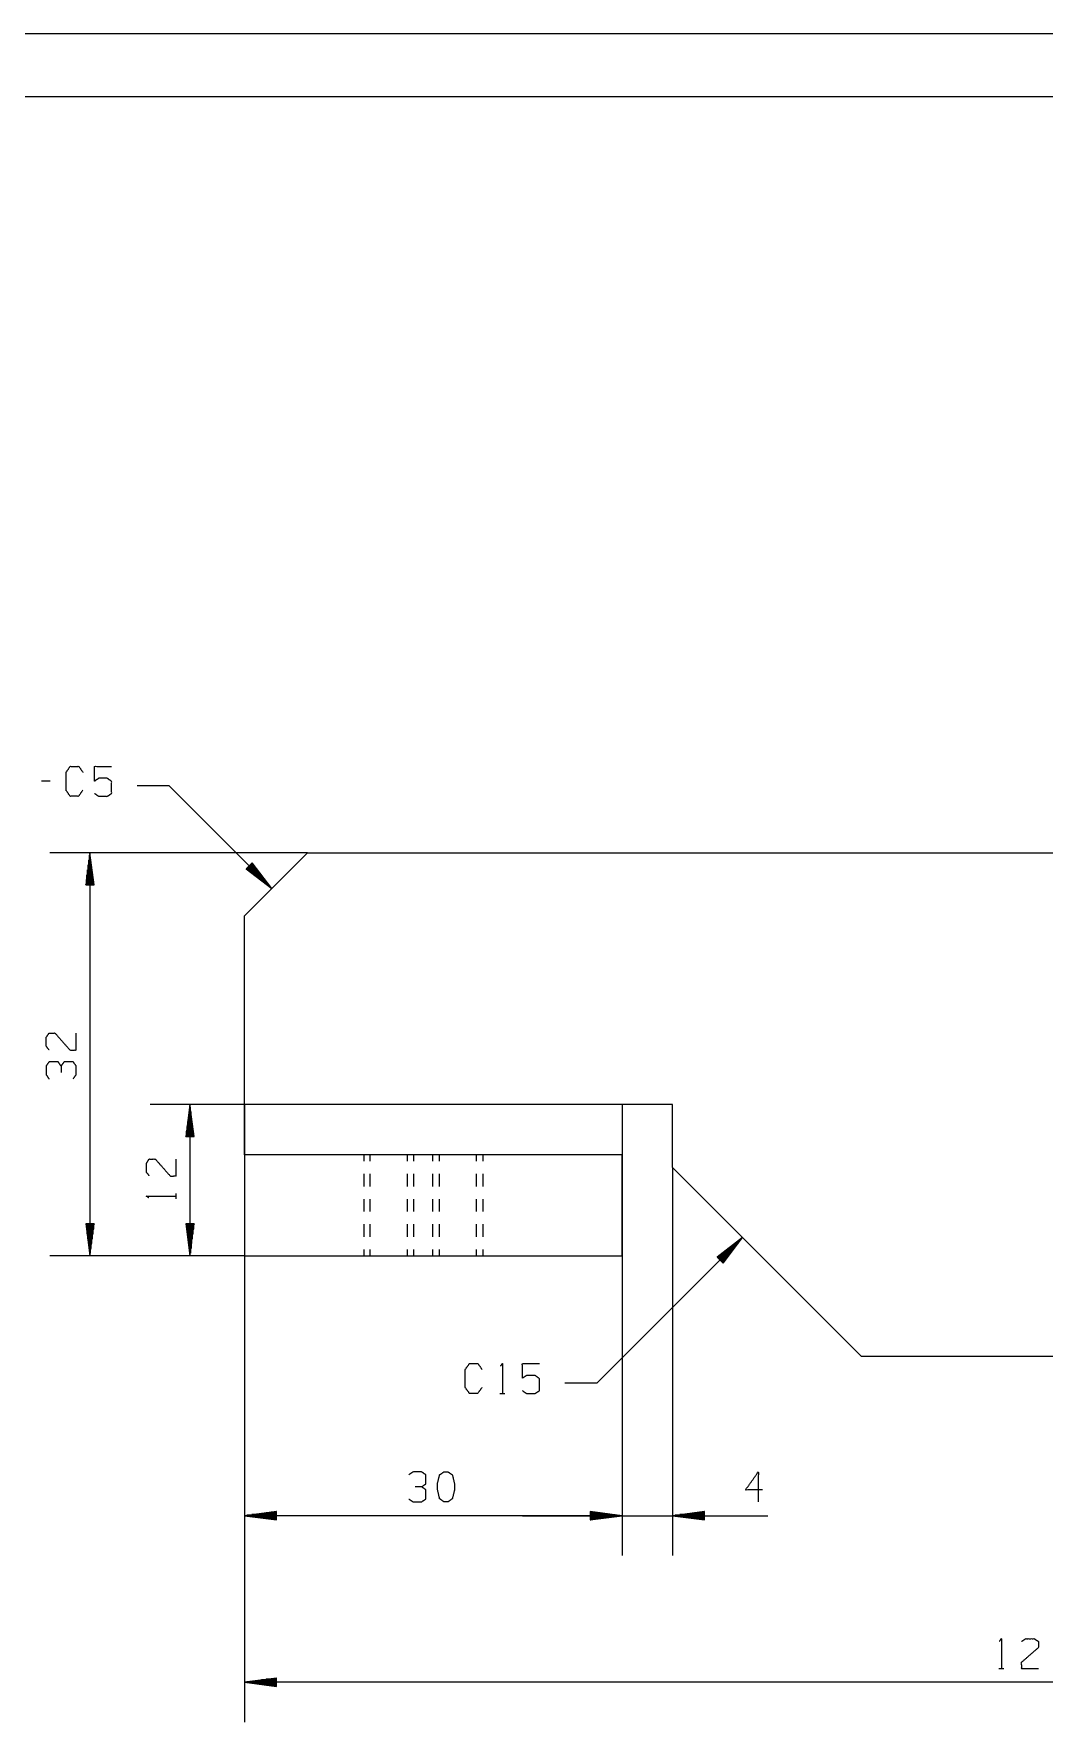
# Model space of a CAD drawing. Header units: millimetres. Extents: x 0 to 420, y 0 to 297.
# Drawn here: x 183.9 to 264.1, y 162.9 to 297 of the extents above; entities that cross this region are included whole.
import ezdxf

# ---------------------------------------------------------------- set-up
doc = ezdxf.new("R2010")
doc.units = ezdxf.units.MM
doc.layers.add('1', color=7, linetype='Continuous', true_color=0xffffff)

msp = doc.modelspace()

# ---------------------------------------------------------------- linework, layer by layer
at = {"layer": '1', "color": 132, "linetype": 'Continuous', "lineweight": 18}
for p, q in [((420, 297), (0, 297)), ((415, 292), (25, 292))]:
    msp.add_line(p, q, dxfattribs=at)
at = {"layer": '1', "color": 95, "linetype": 'Continuous', "lineweight": 18}
for p, q in [((185.19, 237.63), (184.52, 237.63)), ((195.21, 204.46), (195.21, 204.88)), ((220.89, 189), (221.31, 189)), ((260.51, 167.15), (260.93, 167.15))]:
    msp.add_line(p, q, dxfattribs=at)
at = {"layer": '1', "color": 13, "linetype": 'Continuous', "lineweight": 18}
for p, q in [((194.64, 237.25), (192.1, 237.25)), ((194.64, 237.25), (202.79, 229.1)), ((205.62, 231.94), (185.17, 231.94)), ((188.35, 231.94), (188.02, 229.4)), ((188.22, 229.4), (188.22, 230.98)), ((188.27, 229.4), (188.27, 231.36)), ((188.32, 229.4), (188.32, 231.75)), ((188.68, 229.4), (188.35, 231.94)), ((188.35, 231.94), (188.35, 199.94)), ((188.38, 229.4), (188.38, 231.75)), ((188.43, 229.4), (188.43, 231.36)), ((188.48, 229.4), (188.48, 230.98)), ((201.23, 231.14), (200.76, 230.66)), ((200.79, 230.7), (201.09, 230.41)), ((200.83, 230.74), (201.4, 230.17)), ((200.87, 230.77), (201.71, 229.93)), ((200.9, 230.81), (202.02, 229.7)), ((200.94, 230.85), (202.32, 229.46)), ((200.97, 230.88), (202.63, 229.22)), ((201.01, 230.92), (202.67, 229.26)), ((201.05, 230.95), (202.43, 229.57)), ((201.08, 230.99), (202.2, 229.88)), ((201.12, 231.03), (201.96, 230.18)), ((201.15, 231.06), (201.72, 230.49)), ((201.19, 231.1), (201.48, 230.8)), ((202.79, 229.1), (201.23, 231.14)), ((201.23, 231.13), (201.25, 231.11)), ((201.23, 231.13), (201.25, 231.11)), ((188.02, 229.4), (188.02, 229.43)), ((188.02, 229.4), (188.02, 229.43)), ((188.02, 229.4), (188.68, 229.4)), ((188.07, 229.4), (188.07, 229.82)), ((188.12, 229.4), (188.12, 230.2)), ((188.17, 229.4), (188.17, 230.59)), ((188.53, 229.4), (188.53, 230.59)), ((188.58, 229.4), (188.58, 230.2)), ((188.63, 229.4), (188.63, 229.82)), ((188.68, 229.4), (188.68, 229.43)), ((188.68, 229.4), (188.68, 229.43)), ((200.76, 230.67), (200.78, 230.64)), ((200.76, 230.67), (200.78, 230.64)), ((200.76, 230.66), (202.79, 229.1)), ((230.62, 211.94), (193.13, 211.94)), ((196.3, 211.94), (195.97, 209.4)), ((196.64, 209.4), (196.3, 211.94)), ((196.3, 211.94), (196.3, 199.94)), ((200.62, 211.94), (200.62, 162.88)), ((200.62, 211.94), (200.62, 176.12)), ((196.13, 209.4), (196.13, 210.59)), ((196.18, 209.4), (196.18, 210.98)), ((196.23, 209.4), (196.23, 211.36)), ((196.28, 209.4), (196.28, 211.75)), ((196.33, 209.4), (196.33, 211.75)), ((196.38, 209.4), (196.38, 211.36)), ((196.43, 209.4), (196.43, 210.98)), ((196.48, 209.4), (196.48, 210.59)), ((195.97, 209.4), (195.97, 209.43)), ((195.97, 209.4), (195.97, 209.43)), ((195.97, 209.4), (196.64, 209.4)), ((196.02, 209.4), (196.02, 209.82)), ((196.07, 209.4), (196.07, 210.2)), ((196.53, 209.4), (196.53, 210.2)), ((196.58, 209.4), (196.58, 209.82)), ((196.63, 209.4), (196.63, 209.43)), ((196.63, 209.4), (196.63, 209.43)), ((230.62, 207.94), (230.62, 176.12)), ((230.62, 207.94), (230.62, 176.12)), ((234.62, 206.94), (234.62, 176.12)), ((188.02, 202.48), (188.02, 202.45)), ((188.02, 202.48), (188.02, 202.45)), ((188.02, 202.48), (188.35, 199.94)), ((188.68, 202.48), (188.02, 202.48)), ((188.07, 202.48), (188.07, 202.06)), ((188.12, 202.48), (188.12, 201.68)), ((188.17, 202.48), (188.17, 201.29)), ((188.22, 202.48), (188.22, 200.9)), ((188.27, 202.48), (188.27, 200.52)), ((188.32, 202.48), (188.32, 200.13)), ((188.35, 199.94), (188.68, 202.48)), ((188.38, 202.48), (188.38, 200.13)), ((188.43, 202.48), (188.43, 200.52)), ((188.48, 202.48), (188.48, 200.9)), ((188.53, 202.48), (188.53, 201.29)), ((188.58, 202.48), (188.58, 201.68)), ((188.63, 202.48), (188.63, 202.06)), ((188.68, 202.48), (188.68, 202.45)), ((188.68, 202.48), (188.68, 202.45)), ((195.97, 202.48), (195.97, 202.45)), ((195.97, 202.48), (195.97, 202.45)), ((195.97, 202.48), (196.3, 199.94)), ((196.64, 202.48), (195.97, 202.48)), ((196.02, 202.48), (196.02, 202.06)), ((196.07, 202.48), (196.07, 201.68)), ((196.13, 202.48), (196.13, 201.29)), ((196.18, 202.48), (196.18, 200.9)), ((196.23, 202.48), (196.23, 200.52)), ((196.28, 202.48), (196.28, 200.13)), ((196.3, 199.94), (196.64, 202.48)), ((196.33, 202.48), (196.33, 200.13)), ((196.38, 202.48), (196.38, 200.52)), ((196.43, 202.48), (196.43, 200.9)), ((196.48, 202.48), (196.48, 201.29)), ((196.53, 202.48), (196.53, 201.68)), ((196.58, 202.48), (196.58, 202.06)), ((196.63, 202.48), (196.63, 202.45)), ((196.63, 202.48), (196.63, 202.45)), ((228.61, 189.81), (240.18, 201.38)), ((240.18, 201.38), (238.15, 199.82)), ((238.37, 199.6), (240.03, 201.26)), ((238.41, 199.57), (240.06, 201.23)), ((238.62, 199.35), (240.18, 201.38)), ((200.62, 199.94), (185.17, 199.94)), ((200.62, 199.94), (193.13, 199.94)), ((238.15, 199.82), (238.18, 199.84)), ((238.15, 199.82), (238.18, 199.84)), ((238.19, 199.78), (238.49, 200.08)), ((238.23, 199.75), (238.79, 200.32)), ((238.26, 199.71), (239.1, 200.55)), ((238.3, 199.68), (239.41, 200.79)), ((238.33, 199.64), (239.72, 201.03)), ((238.44, 199.53), (239.83, 200.92)), ((238.48, 199.5), (239.59, 200.61)), ((238.51, 199.46), (239.35, 200.3)), ((238.55, 199.42), (239.12, 199.99)), ((238.15, 199.82), (238.62, 199.35)), ((238.58, 199.39), (238.88, 199.68)), ((238.62, 199.35), (238.64, 199.37)), ((238.62, 199.35), (238.64, 199.37)), ((228.61, 189.81), (226.07, 189.81)), ((203.16, 179.63), (200.62, 179.29)), ((200.62, 179.29), (203.16, 178.96)), ((230.62, 179.29), (200.62, 179.29)), ((203.16, 179.32), (200.82, 179.32)), ((203.16, 179.27), (200.82, 179.27)), ((203.16, 179.37), (201.2, 179.37)), ((203.16, 179.22), (201.2, 179.22)), ((203.16, 179.42), (201.59, 179.42)), ((203.16, 179.17), (201.59, 179.17)), ((203.16, 179.47), (201.98, 179.47)), ((203.16, 179.12), (201.98, 179.12)), ((203.16, 179.52), (202.36, 179.52)), ((203.16, 179.06), (202.36, 179.06)), ((203.16, 179.57), (202.75, 179.57)), ((203.16, 179.01), (202.75, 179.01)), ((203.16, 179.62), (203.13, 179.62)), ((203.16, 179.62), (203.13, 179.62)), ((203.16, 178.96), (203.13, 178.96)), ((203.16, 178.96), (203.13, 178.96)), ((203.16, 178.96), (203.16, 179.63)), ((222.69, 179.29), (242.19, 179.29)), ((228.08, 179.63), (228.08, 178.96)), ((230.62, 179.29), (228.08, 179.63)), ((228.08, 179.63), (228.08, 178.96)), ((230.62, 179.29), (228.08, 179.63)), ((228.08, 179.62), (228.12, 179.62)), ((228.08, 179.62), (228.12, 179.62)), ((228.08, 179.62), (228.12, 179.62)), ((228.08, 179.62), (228.12, 179.62)), ((228.08, 179.57), (228.5, 179.57)), ((228.08, 179.57), (228.5, 179.57)), ((228.08, 179.52), (228.89, 179.52)), ((228.08, 179.52), (228.89, 179.52)), ((228.08, 179.47), (229.27, 179.47)), ((228.08, 179.47), (229.27, 179.47)), ((228.08, 179.42), (229.66, 179.42)), ((228.08, 179.42), (229.66, 179.42)), ((228.08, 179.37), (230.05, 179.37)), ((228.08, 179.37), (230.05, 179.37)), ((228.08, 179.32), (230.43, 179.32)), ((228.08, 179.32), (230.43, 179.32)), ((228.08, 178.96), (230.62, 179.29)), ((228.08, 178.96), (230.62, 179.29)), ((228.08, 179.27), (230.43, 179.27)), ((228.08, 179.27), (230.43, 179.27)), ((228.08, 179.22), (230.05, 179.22)), ((228.08, 179.22), (230.05, 179.22)), ((228.08, 179.17), (229.66, 179.17)), ((228.08, 179.17), (229.66, 179.17)), ((228.08, 179.12), (229.27, 179.12)), ((228.08, 179.12), (229.27, 179.12)), ((228.08, 179.06), (228.89, 179.06)), ((228.08, 179.06), (228.89, 179.06)), ((228.08, 179.01), (228.5, 179.01)), ((228.08, 179.01), (228.5, 179.01)), ((228.08, 178.96), (228.12, 178.96)), ((228.08, 178.96), (228.12, 178.96)), ((228.08, 178.96), (228.12, 178.96)), ((228.08, 178.96), (228.12, 178.96)), ((237.16, 179.63), (234.62, 179.29)), ((234.62, 179.29), (237.16, 178.96)), ((237.16, 179.32), (234.82, 179.32)), ((237.16, 179.27), (234.82, 179.27)), ((237.16, 179.37), (235.2, 179.37)), ((237.16, 179.22), (235.2, 179.22)), ((237.16, 179.42), (235.59, 179.42)), ((237.16, 179.17), (235.59, 179.17)), ((237.16, 179.47), (235.98, 179.47)), ((237.16, 179.12), (235.98, 179.12)), ((237.16, 179.52), (236.36, 179.52)), ((237.16, 179.06), (236.36, 179.06)), ((237.16, 179.57), (236.75, 179.57)), ((237.16, 179.01), (236.75, 179.01)), ((237.16, 179.62), (237.13, 179.62)), ((237.16, 179.62), (237.13, 179.62)), ((237.16, 178.96), (237.13, 178.96)), ((237.16, 178.96), (237.13, 178.96)), ((237.16, 178.96), (237.16, 179.63)), ((203.16, 166.39), (200.62, 166.06)), ((203.16, 166.34), (202.75, 166.34)), ((203.16, 166.39), (203.13, 166.39)), ((203.16, 166.39), (203.13, 166.39)), ((203.16, 165.72), (203.16, 166.39)), ((200.62, 166.06), (203.16, 165.72)), ((325.62, 166.06), (200.62, 166.06)), ((203.16, 166.08), (200.82, 166.08)), ((203.16, 166.03), (200.82, 166.03)), ((203.16, 166.13), (201.2, 166.13)), ((203.16, 165.98), (201.2, 165.98)), ((203.16, 166.18), (201.59, 166.18)), ((203.16, 165.93), (201.59, 165.93)), ((203.16, 166.24), (201.98, 166.24)), ((203.16, 165.88), (201.98, 165.88)), ((203.16, 166.29), (202.36, 166.29)), ((203.16, 165.83), (202.36, 165.83)), ((203.16, 165.78), (202.75, 165.78)), ((203.16, 165.73), (203.13, 165.73)), ((203.16, 165.73), (203.13, 165.73))]:
    msp.add_line(p, q, dxfattribs=at)
at = {"layer": '1', "color": 30, "linetype": 'Continuous', "lineweight": 25}
for p, q in [((205.62, 231.94), (200.62, 226.94)), ((205.62, 231.94), (320.62, 231.94)), ((200.62, 211.94), (200.62, 226.94)), ((234.62, 211.94), (230.62, 211.94)), ((234.62, 206.94), (234.62, 211.94)), ((230.62, 207.94), (200.62, 207.94)), ((200.62, 207.94), (200.62, 199.94)), ((230.62, 199.94), (230.62, 207.94)), ((234.62, 206.94), (249.62, 191.94)), ((200.62, 199.94), (230.62, 199.94)), ((325.62, 191.94), (249.62, 191.94))]:
    msp.add_line(p, q, dxfattribs=at)
at = {"layer": '1', "color": 43, "linetype": 'Continuous', "lineweight": 18}
for p, q in [((210.09, 207.94), (210.09, 207.44)), ((210.59, 207.94), (210.59, 207.44)), ((213.55, 207.94), (213.55, 207.44)), ((214.05, 207.94), (214.05, 207.44)), ((215.59, 207.44), (215.59, 207.94)), ((216.09, 207.94), (216.09, 207.44)), ((219.05, 207.44), (219.05, 207.94)), ((219.55, 207.94), (219.55, 207.44)), ((210.09, 206.44), (210.09, 205.44)), ((210.59, 206.44), (210.59, 205.44)), ((213.55, 206.44), (213.55, 205.44)), ((214.05, 206.44), (214.05, 205.44)), ((215.59, 205.44), (215.59, 206.44)), ((216.09, 206.44), (216.09, 205.44)), ((219.05, 205.44), (219.05, 206.44)), ((219.55, 206.44), (219.55, 205.44)), ((210.09, 204.44), (210.09, 203.44)), ((210.59, 204.44), (210.59, 203.44)), ((213.55, 204.44), (213.55, 203.44)), ((214.05, 204.44), (214.05, 203.44)), ((215.59, 203.44), (215.59, 204.44)), ((216.09, 204.44), (216.09, 203.44)), ((219.05, 203.44), (219.05, 204.44)), ((219.55, 204.44), (219.55, 203.44)), ((210.09, 202.44), (210.09, 201.44)), ((210.59, 202.44), (210.59, 201.44)), ((213.55, 202.44), (213.55, 201.44)), ((214.05, 202.44), (214.05, 201.44)), ((215.59, 201.44), (215.59, 202.44)), ((216.09, 202.44), (216.09, 201.44)), ((219.05, 201.44), (219.05, 202.44)), ((219.55, 202.44), (219.55, 201.44)), ((210.09, 200.44), (210.09, 199.94)), ((210.59, 200.44), (210.59, 199.94)), ((213.55, 200.44), (213.55, 199.94)), ((214.05, 200.44), (214.05, 199.94)), ((215.59, 199.94), (215.59, 200.44)), ((216.09, 200.44), (216.09, 199.94)), ((219.05, 199.94), (219.05, 200.44)), ((219.55, 200.44), (219.55, 199.94))]:
    msp.add_line(p, q, dxfattribs=at)
at = {"layer": '1', "color": 95, "linetype": 'Continuous', "lineweight": 18}
for points, knots in [([(187.78, 236.91), (187.45, 236.43), (186.79, 236.43), (186.46, 236.91), (186.46, 238.33), (186.79, 238.81), (187.47, 238.81), (187.8, 238.33)], [0, 0, 0.114568, 0.243366, 0.357931, 0.638581, 0.75315, 0.885429, 1, 1]), ([(188.72, 236.66), (189.05, 236.43), (189.74, 236.43), (190.08, 236.66), (190.08, 237.61), (189.74, 237.86), (189.05, 237.86), (188.72, 237.63), (188.72, 238.81), (190.08, 238.81)], [0, 0, 0.062226, 0.168341, 0.23057, 0.376814, 0.441265, 0.54738, 0.609608, 0.790491, 1, 1]), ([(185.11, 216.28), (184.88, 216.59), (184.88, 217.28), (185.11, 217.62), (185.58, 217.62), (186.78, 216.26), (187.26, 216.28), (187.26, 217.62)], [0, 0, 0.069691, 0.192976, 0.265273, 0.350228, 0.674743, 0.759753, 1, 1]), ([(186.06, 215.01), (185.83, 215.34), (185.11, 215.34), (184.88, 215.01), (184.88, 214.32), (185.11, 213.98)], [0, 0, 0.153876, 0.42986, 0.583736, 0.84613, 1, 1]), ([(187.03, 214), (187.26, 214.32), (187.26, 215.01), (187.03, 215.34), (186.31, 215.34), (186.06, 215.01), (186.06, 214.49)], [0, 0, 0.124118, 0.343686, 0.472446, 0.703378, 0.836734, 1, 1]), ([(193.06, 206.28), (192.84, 206.59), (192.84, 207.28), (193.06, 207.62), (193.54, 207.62), (194.74, 206.26), (195.21, 206.28), (195.21, 207.62)], [0, 0, 0.069694, 0.192978, 0.265273, 0.350228, 0.674739, 0.759753, 1, 1]), ([(193.04, 204.53), (192.84, 204.67), (195.21, 204.67)], [0, 0, 0.093493, 1, 1]), ([(219.48, 189.47), (219.14, 189), (218.49, 189), (218.15, 189.47), (218.15, 190.9), (218.49, 191.37), (219.16, 191.37), (219.49, 190.9)], [0, 0, 0.114569, 0.243367, 0.357934, 0.638586, 0.753152, 0.885431, 1, 1]), ([(220.96, 191.17), (221.1, 191.37), (221.1, 189)], [0, 0, 0.093488, 1, 1]), ([(222.69, 189.22), (223.02, 189), (223.71, 189), (224.05, 189.22), (224.05, 190.17), (223.71, 190.42), (223.02, 190.42), (222.69, 190.2), (222.69, 191.37), (224.05, 191.37)], [0, 0, 0.062229, 0.168345, 0.230572, 0.376816, 0.441264, 0.547379, 0.609608, 0.79049, 1, 1]), ([(214.69, 181.59), (215.03, 181.81), (215.03, 182.54), (214.69, 182.76), (214, 182.76), (213.67, 182.54)], [0, 0, 0.153876, 0.429852, 0.583729, 0.846124, 1, 1]), ([(216.79, 180.39), (217.13, 180.64), (217.3, 181.34), (217.3, 181.81), (217.13, 182.54), (216.79, 182.76), (216.46, 182.76), (216.12, 182.54), (215.94, 181.81), (215.96, 181.34), (216.12, 180.64), (216.46, 180.39), (216.79, 180.39)], [0, 0, 0.067526, 0.183974, 0.260584, 0.380944, 0.446143, 0.500307, 0.565506, 0.685865, 0.762529, 0.878311, 0.945837, 1, 1]), ([(241.75, 181.34), (240.41, 181.34), (241.42, 182.76), (241.42, 180.39)], [0, 0, 0.24587, 0.565295, 1, 1]), ([(213.68, 180.61), (214, 180.39), (214.69, 180.39), (215.03, 180.61), (215.03, 181.34), (214.69, 181.59), (214.18, 181.59)], [0, 0, 0.124123, 0.343689, 0.472449, 0.70338, 0.836734, 1, 1]), ([(260.58, 169.32), (260.72, 169.52), (260.72, 167.15)], [0, 0, 0.093493, 1, 1]), ([(262.32, 169.3), (262.64, 169.52), (263.33, 169.52), (263.67, 169.3), (263.67, 168.82), (262.3, 167.62), (262.32, 167.15), (263.67, 167.15)], [0, 0, 0.069692, 0.192976, 0.265275, 0.350228, 0.674741, 0.759753, 1, 1])]:
    msp.add_open_spline(points, degree=1, knots=knots, dxfattribs=at)
at = {"layer": '1', "color": 30, "linetype": 'Continuous', "lineweight": 25}
for points, knots in [([(200.62, 207.94), (200.62, 208.48), (200.62, 209.94), (200.62, 211.94)], [0, 0, 0.133976, 0.5, 1, 1]), ([(230.62, 211.94), (230.62, 209.94), (230.62, 209.11), (230.62, 208.08), (230.62, 207.94)], [0, 0, 0.5, 0.707103, 0.965925, 1, 1])]:
    msp.add_open_spline(points, degree=1, knots=knots, dxfattribs=at)

doc.saveas('drawing.dxf')
